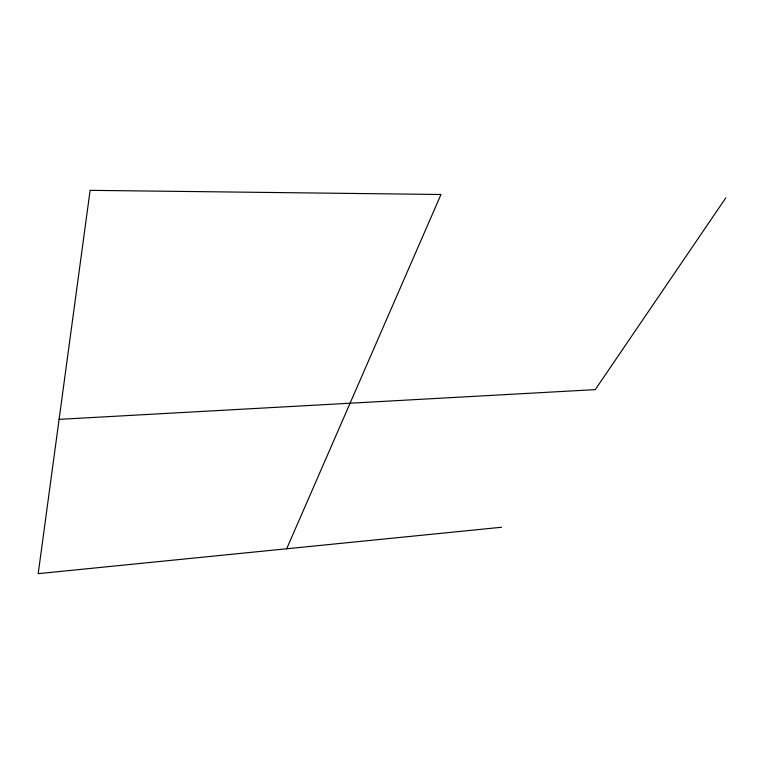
<?xml version="1.0" encoding="UTF-8"?>
<svg xmlns="http://www.w3.org/2000/svg" width="764" height="764" viewBox="0 0 764 764"><rect width="100%" height="100%" fill="white"/><g stroke="black" fill="none" stroke-linecap="round" stroke-linejoin="round"><path stroke-width="1.15" d="M286.672 548.781L440.99 194.495L90.114 190.341L38.2 573.659L501.547 527.255M725.8 197.876L595.261 389.621L59.095 419.36"/></g></svg>
